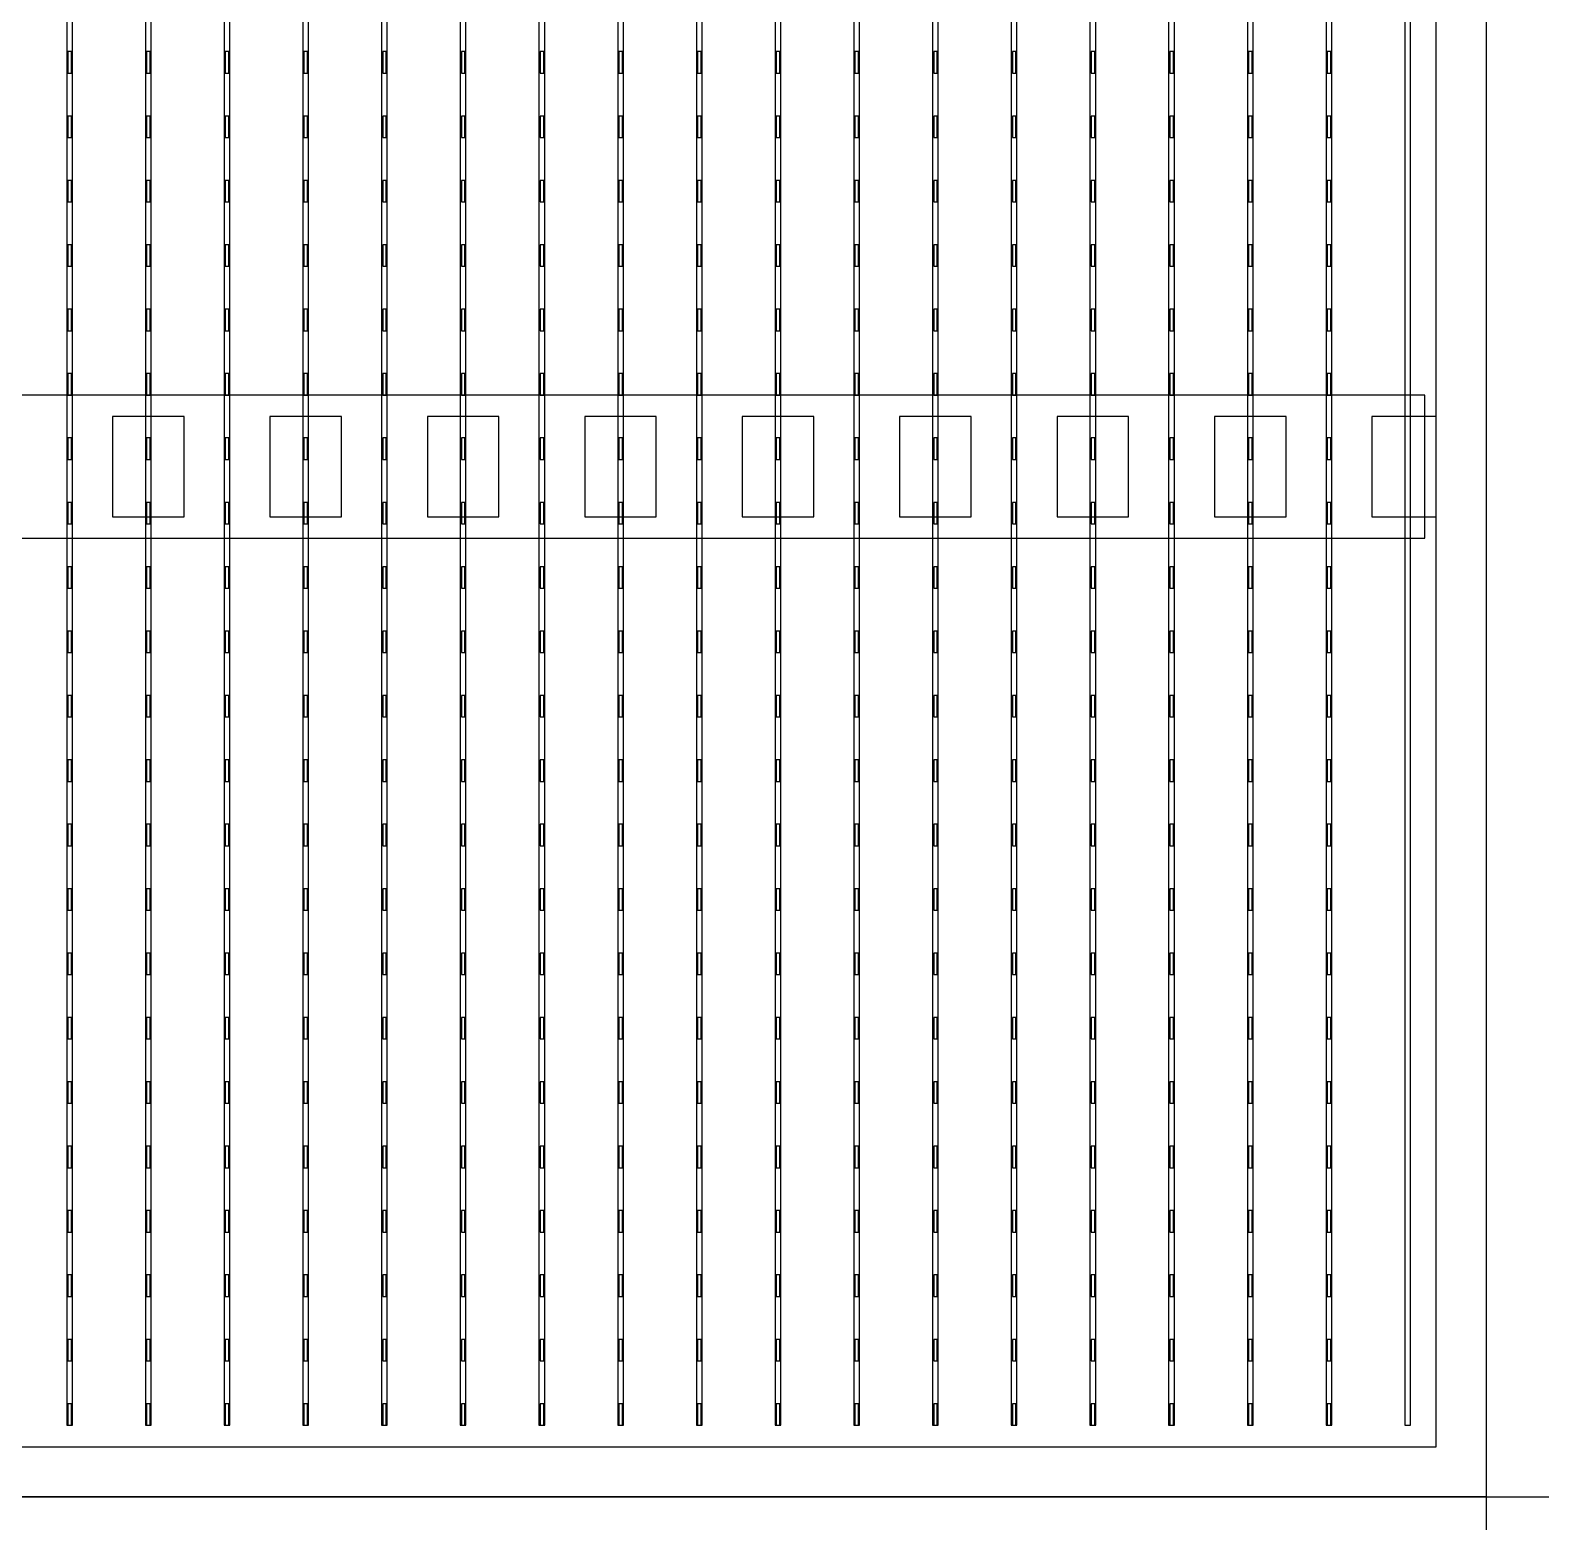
# Model space of a CAD drawing. Header units: millimetres. Extents: x -18 to 142, y -7 to 153.
# Drawn here: x 114.7 to 125.25, y 103.83 to 114.25 of the extents above; entities that cross this region are included whole.
import ezdxf

# ---------------------------------------------------------------- set-up
doc = ezdxf.new("R2010")
doc.units = ezdxf.units.MM
for name, color, linetype in [('BUSBARS', 3, 'Continuous'), ('CELLS', 5, 'Continuous'), ('CONTACT_PADS', 2, 'Continuous'), ('DICING', 4, 'Continuous'), ('FINGERS', 1, 'Continuous'), ('INSULATION', 2, 'Continuous')]:
    doc.layers.add(name, color=color, linetype=linetype)

msp = doc.modelspace()

# ---------------------------------------------------------------- linework, layer by layer
at = {"layer": 'BUSBARS'}
msp.add_lwpolyline([(124.44, 110.7), (124.44, 111.7), (104.4, 111.7), (104.4, 110.7), (124.44, 110.7)], close=True, dxfattribs=at)
at = {"layer": 'CELLS'}
for points in [[(124.87, 104), (124.87, 124.9), (103.97, 124.9), (103.97, 104), (124.87, 104)], [(124.87, 83.1), (124.87, 104), (103.97, 104), (103.97, 83.1), (124.87, 83.1)]]:
    msp.add_lwpolyline(points, close=True, dxfattribs=at)
at = {"layer": 'CONTACT_PADS'}
for points in [[(114.983, 113.95), (114.983, 114.1), (114.958, 114.1), (114.958, 113.95), (114.983, 113.95)], [(115.533, 113.95), (115.533, 114.1), (115.508, 114.1), (115.508, 113.95), (115.533, 113.95)], [(116.083, 113.95), (116.083, 114.1), (116.058, 114.1), (116.058, 113.95), (116.083, 113.95)], [(116.633, 113.95), (116.633, 114.1), (116.608, 114.1), (116.608, 113.95), (116.633, 113.95)], [(117.183, 113.95), (117.183, 114.1), (117.158, 114.1), (117.158, 113.95), (117.183, 113.95)], [(117.733, 113.95), (117.733, 114.1), (117.708, 114.1), (117.708, 113.95), (117.733, 113.95)], [(118.283, 113.95), (118.283, 114.1), (118.258, 114.1), (118.258, 113.95), (118.283, 113.95)], [(118.833, 113.95), (118.833, 114.1), (118.808, 114.1), (118.808, 113.95), (118.833, 113.95)], [(119.383, 113.95), (119.383, 114.1), (119.358, 114.1), (119.358, 113.95), (119.383, 113.95)], [(119.933, 113.95), (119.933, 114.1), (119.908, 114.1), (119.908, 113.95), (119.933, 113.95)], [(120.483, 113.95), (120.483, 114.1), (120.458, 114.1), (120.458, 113.95), (120.483, 113.95)], [(121.033, 113.95), (121.033, 114.1), (121.008, 114.1), (121.008, 113.95), (121.033, 113.95)], [(121.583, 113.95), (121.583, 114.1), (121.558, 114.1), (121.558, 113.95), (121.583, 113.95)], [(122.133, 113.95), (122.133, 114.1), (122.108, 114.1), (122.108, 113.95), (122.133, 113.95)], [(122.683, 113.95), (122.683, 114.1), (122.658, 114.1), (122.658, 113.95), (122.683, 113.95)], [(123.233, 113.95), (123.233, 114.1), (123.208, 114.1), (123.208, 113.95), (123.233, 113.95)], [(123.783, 113.95), (123.783, 114.1), (123.758, 114.1), (123.758, 113.95), (123.783, 113.95)], [(114.983, 113.5), (114.983, 113.65), (114.958, 113.65), (114.958, 113.5), (114.983, 113.5)], [(115.533, 113.5), (115.533, 113.65), (115.508, 113.65), (115.508, 113.5), (115.533, 113.5)], [(116.083, 113.5), (116.083, 113.65), (116.058, 113.65), (116.058, 113.5), (116.083, 113.5)], [(116.633, 113.5), (116.633, 113.65), (116.608, 113.65), (116.608, 113.5), (116.633, 113.5)], [(117.183, 113.5), (117.183, 113.65), (117.158, 113.65), (117.158, 113.5), (117.183, 113.5)], [(117.733, 113.5), (117.733, 113.65), (117.708, 113.65), (117.708, 113.5), (117.733, 113.5)], [(118.283, 113.5), (118.283, 113.65), (118.258, 113.65), (118.258, 113.5), (118.283, 113.5)], [(118.833, 113.5), (118.833, 113.65), (118.808, 113.65), (118.808, 113.5), (118.833, 113.5)], [(119.383, 113.5), (119.383, 113.65), (119.358, 113.65), (119.358, 113.5), (119.383, 113.5)], [(119.933, 113.5), (119.933, 113.65), (119.908, 113.65), (119.908, 113.5), (119.933, 113.5)], [(120.483, 113.5), (120.483, 113.65), (120.458, 113.65), (120.458, 113.5), (120.483, 113.5)], [(121.033, 113.5), (121.033, 113.65), (121.008, 113.65), (121.008, 113.5), (121.033, 113.5)], [(121.583, 113.5), (121.583, 113.65), (121.558, 113.65), (121.558, 113.5), (121.583, 113.5)], [(122.133, 113.5), (122.133, 113.65), (122.108, 113.65), (122.108, 113.5), (122.133, 113.5)], [(122.683, 113.5), (122.683, 113.65), (122.658, 113.65), (122.658, 113.5), (122.683, 113.5)], [(123.233, 113.5), (123.233, 113.65), (123.208, 113.65), (123.208, 113.5), (123.233, 113.5)], [(123.783, 113.5), (123.783, 113.65), (123.758, 113.65), (123.758, 113.5), (123.783, 113.5)], [(114.983, 113.05), (114.983, 113.2), (114.958, 113.2), (114.958, 113.05), (114.983, 113.05)], [(115.533, 113.05), (115.533, 113.2), (115.508, 113.2), (115.508, 113.05), (115.533, 113.05)], [(116.083, 113.05), (116.083, 113.2), (116.058, 113.2), (116.058, 113.05), (116.083, 113.05)], [(116.633, 113.05), (116.633, 113.2), (116.608, 113.2), (116.608, 113.05), (116.633, 113.05)], [(117.183, 113.05), (117.183, 113.2), (117.158, 113.2), (117.158, 113.05), (117.183, 113.05)], [(117.733, 113.05), (117.733, 113.2), (117.708, 113.2), (117.708, 113.05), (117.733, 113.05)], [(118.283, 113.05), (118.283, 113.2), (118.258, 113.2), (118.258, 113.05), (118.283, 113.05)], [(118.833, 113.05), (118.833, 113.2), (118.808, 113.2), (118.808, 113.05), (118.833, 113.05)], [(119.383, 113.05), (119.383, 113.2), (119.358, 113.2), (119.358, 113.05), (119.383, 113.05)], [(119.933, 113.05), (119.933, 113.2), (119.908, 113.2), (119.908, 113.05), (119.933, 113.05)], [(120.483, 113.05), (120.483, 113.2), (120.458, 113.2), (120.458, 113.05), (120.483, 113.05)], [(121.033, 113.05), (121.033, 113.2), (121.008, 113.2), (121.008, 113.05), (121.033, 113.05)], [(121.583, 113.05), (121.583, 113.2), (121.558, 113.2), (121.558, 113.05), (121.583, 113.05)], [(122.133, 113.05), (122.133, 113.2), (122.108, 113.2), (122.108, 113.05), (122.133, 113.05)], [(122.683, 113.05), (122.683, 113.2), (122.658, 113.2), (122.658, 113.05), (122.683, 113.05)], [(123.233, 113.05), (123.233, 113.2), (123.208, 113.2), (123.208, 113.05), (123.233, 113.05)], [(123.783, 113.05), (123.783, 113.2), (123.758, 113.2), (123.758, 113.05), (123.783, 113.05)], [(114.983, 112.6), (114.983, 112.75), (114.958, 112.75), (114.958, 112.6), (114.983, 112.6)], [(115.533, 112.6), (115.533, 112.75), (115.508, 112.75), (115.508, 112.6), (115.533, 112.6)], [(116.083, 112.6), (116.083, 112.75), (116.058, 112.75), (116.058, 112.6), (116.083, 112.6)], [(116.633, 112.6), (116.633, 112.75), (116.608, 112.75), (116.608, 112.6), (116.633, 112.6)], [(117.183, 112.6), (117.183, 112.75), (117.158, 112.75), (117.158, 112.6), (117.183, 112.6)], [(117.733, 112.6), (117.733, 112.75), (117.708, 112.75), (117.708, 112.6), (117.733, 112.6)], [(118.283, 112.6), (118.283, 112.75), (118.258, 112.75), (118.258, 112.6), (118.283, 112.6)], [(118.833, 112.6), (118.833, 112.75), (118.808, 112.75), (118.808, 112.6), (118.833, 112.6)], [(119.383, 112.6), (119.383, 112.75), (119.358, 112.75), (119.358, 112.6), (119.383, 112.6)], [(119.933, 112.6), (119.933, 112.75), (119.908, 112.75), (119.908, 112.6), (119.933, 112.6)], [(120.483, 112.6), (120.483, 112.75), (120.458, 112.75), (120.458, 112.6), (120.483, 112.6)], [(121.033, 112.6), (121.033, 112.75), (121.008, 112.75), (121.008, 112.6), (121.033, 112.6)], [(121.583, 112.6), (121.583, 112.75), (121.558, 112.75), (121.558, 112.6), (121.583, 112.6)], [(122.133, 112.6), (122.133, 112.75), (122.108, 112.75), (122.108, 112.6), (122.133, 112.6)], [(122.683, 112.6), (122.683, 112.75), (122.658, 112.75), (122.658, 112.6), (122.683, 112.6)], [(123.233, 112.6), (123.233, 112.75), (123.208, 112.75), (123.208, 112.6), (123.233, 112.6)], [(123.783, 112.6), (123.783, 112.75), (123.758, 112.75), (123.758, 112.6), (123.783, 112.6)], [(114.983, 112.15), (114.983, 112.3), (114.958, 112.3), (114.958, 112.15), (114.983, 112.15)], [(115.533, 112.15), (115.533, 112.3), (115.508, 112.3), (115.508, 112.15), (115.533, 112.15)], [(116.083, 112.15), (116.083, 112.3), (116.058, 112.3), (116.058, 112.15), (116.083, 112.15)], [(116.633, 112.15), (116.633, 112.3), (116.608, 112.3), (116.608, 112.15), (116.633, 112.15)], [(117.183, 112.15), (117.183, 112.3), (117.158, 112.3), (117.158, 112.15), (117.183, 112.15)], [(117.733, 112.15), (117.733, 112.3), (117.708, 112.3), (117.708, 112.15), (117.733, 112.15)], [(118.283, 112.15), (118.283, 112.3), (118.258, 112.3), (118.258, 112.15), (118.283, 112.15)], [(118.833, 112.15), (118.833, 112.3), (118.808, 112.3), (118.808, 112.15), (118.833, 112.15)], [(119.383, 112.15), (119.383, 112.3), (119.358, 112.3), (119.358, 112.15), (119.383, 112.15)], [(119.933, 112.15), (119.933, 112.3), (119.908, 112.3), (119.908, 112.15), (119.933, 112.15)], [(120.483, 112.15), (120.483, 112.3), (120.458, 112.3), (120.458, 112.15), (120.483, 112.15)], [(121.033, 112.15), (121.033, 112.3), (121.008, 112.3), (121.008, 112.15), (121.033, 112.15)], [(121.583, 112.15), (121.583, 112.3), (121.558, 112.3), (121.558, 112.15), (121.583, 112.15)], [(122.133, 112.15), (122.133, 112.3), (122.108, 112.3), (122.108, 112.15), (122.133, 112.15)], [(122.683, 112.15), (122.683, 112.3), (122.658, 112.3), (122.658, 112.15), (122.683, 112.15)], [(123.233, 112.15), (123.233, 112.3), (123.208, 112.3), (123.208, 112.15), (123.233, 112.15)], [(123.783, 112.15), (123.783, 112.3), (123.758, 112.3), (123.758, 112.15), (123.783, 112.15)], [(114.983, 111.7), (114.983, 111.85), (114.958, 111.85), (114.958, 111.7), (114.983, 111.7)], [(115.533, 111.7), (115.533, 111.85), (115.508, 111.85), (115.508, 111.7), (115.533, 111.7)], [(116.083, 111.7), (116.083, 111.85), (116.058, 111.85), (116.058, 111.7), (116.083, 111.7)], [(116.633, 111.7), (116.633, 111.85), (116.608, 111.85), (116.608, 111.7), (116.633, 111.7)], [(117.183, 111.7), (117.183, 111.85), (117.158, 111.85), (117.158, 111.7), (117.183, 111.7)], [(117.733, 111.7), (117.733, 111.85), (117.708, 111.85), (117.708, 111.7), (117.733, 111.7)], [(118.283, 111.7), (118.283, 111.85), (118.258, 111.85), (118.258, 111.7), (118.283, 111.7)], [(118.833, 111.7), (118.833, 111.85), (118.808, 111.85), (118.808, 111.7), (118.833, 111.7)], [(119.383, 111.7), (119.383, 111.85), (119.358, 111.85), (119.358, 111.7), (119.383, 111.7)], [(119.933, 111.7), (119.933, 111.85), (119.908, 111.85), (119.908, 111.7), (119.933, 111.7)], [(120.483, 111.7), (120.483, 111.85), (120.458, 111.85), (120.458, 111.7), (120.483, 111.7)], [(121.033, 111.7), (121.033, 111.85), (121.008, 111.85), (121.008, 111.7), (121.033, 111.7)], [(121.583, 111.7), (121.583, 111.85), (121.558, 111.85), (121.558, 111.7), (121.583, 111.7)], [(122.133, 111.7), (122.133, 111.85), (122.108, 111.85), (122.108, 111.7), (122.133, 111.7)], [(122.683, 111.7), (122.683, 111.85), (122.658, 111.85), (122.658, 111.7), (122.683, 111.7)], [(123.233, 111.7), (123.233, 111.85), (123.208, 111.85), (123.208, 111.7), (123.233, 111.7)], [(123.783, 111.7), (123.783, 111.85), (123.758, 111.85), (123.758, 111.7), (123.783, 111.7)], [(114.983, 111.25), (114.983, 111.4), (114.958, 111.4), (114.958, 111.25), (114.983, 111.25)], [(115.533, 111.25), (115.533, 111.4), (115.508, 111.4), (115.508, 111.25), (115.533, 111.25)], [(116.083, 111.25), (116.083, 111.4), (116.058, 111.4), (116.058, 111.25), (116.083, 111.25)], [(116.633, 111.25), (116.633, 111.4), (116.608, 111.4), (116.608, 111.25), (116.633, 111.25)], [(117.183, 111.25), (117.183, 111.4), (117.158, 111.4), (117.158, 111.25), (117.183, 111.25)], [(117.733, 111.25), (117.733, 111.4), (117.708, 111.4), (117.708, 111.25), (117.733, 111.25)], [(118.283, 111.25), (118.283, 111.4), (118.258, 111.4), (118.258, 111.25), (118.283, 111.25)], [(118.833, 111.25), (118.833, 111.4), (118.808, 111.4), (118.808, 111.25), (118.833, 111.25)], [(119.383, 111.25), (119.383, 111.4), (119.358, 111.4), (119.358, 111.25), (119.383, 111.25)], [(119.933, 111.25), (119.933, 111.4), (119.908, 111.4), (119.908, 111.25), (119.933, 111.25)], [(120.483, 111.25), (120.483, 111.4), (120.458, 111.4), (120.458, 111.25), (120.483, 111.25)], [(121.033, 111.25), (121.033, 111.4), (121.008, 111.4), (121.008, 111.25), (121.033, 111.25)], [(121.583, 111.25), (121.583, 111.4), (121.558, 111.4), (121.558, 111.25), (121.583, 111.25)], [(122.133, 111.25), (122.133, 111.4), (122.108, 111.4), (122.108, 111.25), (122.133, 111.25)], [(122.683, 111.25), (122.683, 111.4), (122.658, 111.4), (122.658, 111.25), (122.683, 111.25)], [(123.233, 111.25), (123.233, 111.4), (123.208, 111.4), (123.208, 111.25), (123.233, 111.25)], [(123.783, 111.25), (123.783, 111.4), (123.758, 111.4), (123.758, 111.25), (123.783, 111.25)], [(114.983, 110.8), (114.983, 110.95), (114.958, 110.95), (114.958, 110.8), (114.983, 110.8)], [(115.533, 110.8), (115.533, 110.95), (115.508, 110.95), (115.508, 110.8), (115.533, 110.8)], [(116.083, 110.8), (116.083, 110.95), (116.058, 110.95), (116.058, 110.8), (116.083, 110.8)], [(116.633, 110.8), (116.633, 110.95), (116.608, 110.95), (116.608, 110.8), (116.633, 110.8)], [(117.183, 110.8), (117.183, 110.95), (117.158, 110.95), (117.158, 110.8), (117.183, 110.8)], [(117.733, 110.8), (117.733, 110.95), (117.708, 110.95), (117.708, 110.8), (117.733, 110.8)], [(118.283, 110.8), (118.283, 110.95), (118.258, 110.95), (118.258, 110.8), (118.283, 110.8)], [(118.833, 110.8), (118.833, 110.95), (118.808, 110.95), (118.808, 110.8), (118.833, 110.8)], [(119.383, 110.8), (119.383, 110.95), (119.358, 110.95), (119.358, 110.8), (119.383, 110.8)], [(119.933, 110.8), (119.933, 110.95), (119.908, 110.95), (119.908, 110.8), (119.933, 110.8)], [(120.483, 110.8), (120.483, 110.95), (120.458, 110.95), (120.458, 110.8), (120.483, 110.8)], [(121.033, 110.8), (121.033, 110.95), (121.008, 110.95), (121.008, 110.8), (121.033, 110.8)], [(121.583, 110.8), (121.583, 110.95), (121.558, 110.95), (121.558, 110.8), (121.583, 110.8)], [(122.133, 110.8), (122.133, 110.95), (122.108, 110.95), (122.108, 110.8), (122.133, 110.8)], [(122.683, 110.8), (122.683, 110.95), (122.658, 110.95), (122.658, 110.8), (122.683, 110.8)], [(123.233, 110.8), (123.233, 110.95), (123.208, 110.95), (123.208, 110.8), (123.233, 110.8)], [(123.783, 110.8), (123.783, 110.95), (123.758, 110.95), (123.758, 110.8), (123.783, 110.8)], [(114.983, 110.35), (114.983, 110.5), (114.958, 110.5), (114.958, 110.35), (114.983, 110.35)], [(115.533, 110.35), (115.533, 110.5), (115.508, 110.5), (115.508, 110.35), (115.533, 110.35)], [(116.083, 110.35), (116.083, 110.5), (116.058, 110.5), (116.058, 110.35), (116.083, 110.35)], [(116.633, 110.35), (116.633, 110.5), (116.608, 110.5), (116.608, 110.35), (116.633, 110.35)], [(117.183, 110.35), (117.183, 110.5), (117.158, 110.5), (117.158, 110.35), (117.183, 110.35)], [(117.733, 110.35), (117.733, 110.5), (117.708, 110.5), (117.708, 110.35), (117.733, 110.35)], [(118.283, 110.35), (118.283, 110.5), (118.258, 110.5), (118.258, 110.35), (118.283, 110.35)], [(118.833, 110.35), (118.833, 110.5), (118.808, 110.5), (118.808, 110.35), (118.833, 110.35)], [(119.383, 110.35), (119.383, 110.5), (119.358, 110.5), (119.358, 110.35), (119.383, 110.35)], [(119.933, 110.35), (119.933, 110.5), (119.908, 110.5), (119.908, 110.35), (119.933, 110.35)], [(120.483, 110.35), (120.483, 110.5), (120.458, 110.5), (120.458, 110.35), (120.483, 110.35)], [(121.033, 110.35), (121.033, 110.5), (121.008, 110.5), (121.008, 110.35), (121.033, 110.35)], [(121.583, 110.35), (121.583, 110.5), (121.558, 110.5), (121.558, 110.35), (121.583, 110.35)], [(122.133, 110.35), (122.133, 110.5), (122.108, 110.5), (122.108, 110.35), (122.133, 110.35)], [(122.683, 110.35), (122.683, 110.5), (122.658, 110.5), (122.658, 110.35), (122.683, 110.35)], [(123.233, 110.35), (123.233, 110.5), (123.208, 110.5), (123.208, 110.35), (123.233, 110.35)], [(123.783, 110.35), (123.783, 110.5), (123.758, 110.5), (123.758, 110.35), (123.783, 110.35)], [(114.983, 109.9), (114.983, 110.05), (114.958, 110.05), (114.958, 109.9), (114.983, 109.9)], [(115.533, 109.9), (115.533, 110.05), (115.508, 110.05), (115.508, 109.9), (115.533, 109.9)], [(116.083, 109.9), (116.083, 110.05), (116.058, 110.05), (116.058, 109.9), (116.083, 109.9)], [(116.633, 109.9), (116.633, 110.05), (116.608, 110.05), (116.608, 109.9), (116.633, 109.9)], [(117.183, 109.9), (117.183, 110.05), (117.158, 110.05), (117.158, 109.9), (117.183, 109.9)], [(117.733, 109.9), (117.733, 110.05), (117.708, 110.05), (117.708, 109.9), (117.733, 109.9)], [(118.283, 109.9), (118.283, 110.05), (118.258, 110.05), (118.258, 109.9), (118.283, 109.9)], [(118.833, 109.9), (118.833, 110.05), (118.808, 110.05), (118.808, 109.9), (118.833, 109.9)], [(119.383, 109.9), (119.383, 110.05), (119.358, 110.05), (119.358, 109.9), (119.383, 109.9)], [(119.933, 109.9), (119.933, 110.05), (119.908, 110.05), (119.908, 109.9), (119.933, 109.9)], [(120.483, 109.9), (120.483, 110.05), (120.458, 110.05), (120.458, 109.9), (120.483, 109.9)], [(121.033, 109.9), (121.033, 110.05), (121.008, 110.05), (121.008, 109.9), (121.033, 109.9)], [(121.583, 109.9), (121.583, 110.05), (121.558, 110.05), (121.558, 109.9), (121.583, 109.9)], [(122.133, 109.9), (122.133, 110.05), (122.108, 110.05), (122.108, 109.9), (122.133, 109.9)], [(122.683, 109.9), (122.683, 110.05), (122.658, 110.05), (122.658, 109.9), (122.683, 109.9)], [(123.233, 109.9), (123.233, 110.05), (123.208, 110.05), (123.208, 109.9), (123.233, 109.9)], [(123.783, 109.9), (123.783, 110.05), (123.758, 110.05), (123.758, 109.9), (123.783, 109.9)], [(114.983, 109.45), (114.983, 109.6), (114.958, 109.6), (114.958, 109.45), (114.983, 109.45)], [(115.533, 109.45), (115.533, 109.6), (115.508, 109.6), (115.508, 109.45), (115.533, 109.45)], [(116.083, 109.45), (116.083, 109.6), (116.058, 109.6), (116.058, 109.45), (116.083, 109.45)], [(116.633, 109.45), (116.633, 109.6), (116.608, 109.6), (116.608, 109.45), (116.633, 109.45)], [(117.183, 109.45), (117.183, 109.6), (117.158, 109.6), (117.158, 109.45), (117.183, 109.45)], [(117.733, 109.45), (117.733, 109.6), (117.708, 109.6), (117.708, 109.45), (117.733, 109.45)], [(118.283, 109.45), (118.283, 109.6), (118.258, 109.6), (118.258, 109.45), (118.283, 109.45)], [(118.833, 109.45), (118.833, 109.6), (118.808, 109.6), (118.808, 109.45), (118.833, 109.45)], [(119.383, 109.45), (119.383, 109.6), (119.358, 109.6), (119.358, 109.45), (119.383, 109.45)], [(119.933, 109.45), (119.933, 109.6), (119.908, 109.6), (119.908, 109.45), (119.933, 109.45)], [(120.483, 109.45), (120.483, 109.6), (120.458, 109.6), (120.458, 109.45), (120.483, 109.45)], [(121.033, 109.45), (121.033, 109.6), (121.008, 109.6), (121.008, 109.45), (121.033, 109.45)], [(121.583, 109.45), (121.583, 109.6), (121.558, 109.6), (121.558, 109.45), (121.583, 109.45)], [(122.133, 109.45), (122.133, 109.6), (122.108, 109.6), (122.108, 109.45), (122.133, 109.45)], [(122.683, 109.45), (122.683, 109.6), (122.658, 109.6), (122.658, 109.45), (122.683, 109.45)], [(123.233, 109.45), (123.233, 109.6), (123.208, 109.6), (123.208, 109.45), (123.233, 109.45)], [(123.783, 109.45), (123.783, 109.6), (123.758, 109.6), (123.758, 109.45), (123.783, 109.45)], [(114.983, 109), (114.983, 109.15), (114.958, 109.15), (114.958, 109), (114.983, 109)], [(115.533, 109), (115.533, 109.15), (115.508, 109.15), (115.508, 109), (115.533, 109)], [(116.083, 109), (116.083, 109.15), (116.058, 109.15), (116.058, 109), (116.083, 109)], [(116.633, 109), (116.633, 109.15), (116.608, 109.15), (116.608, 109), (116.633, 109)], [(117.183, 109), (117.183, 109.15), (117.158, 109.15), (117.158, 109), (117.183, 109)], [(117.733, 109), (117.733, 109.15), (117.708, 109.15), (117.708, 109), (117.733, 109)], [(118.283, 109), (118.283, 109.15), (118.258, 109.15), (118.258, 109), (118.283, 109)], [(118.833, 109), (118.833, 109.15), (118.808, 109.15), (118.808, 109), (118.833, 109)], [(119.383, 109), (119.383, 109.15), (119.358, 109.15), (119.358, 109), (119.383, 109)], [(119.933, 109), (119.933, 109.15), (119.908, 109.15), (119.908, 109), (119.933, 109)], [(120.483, 109), (120.483, 109.15), (120.458, 109.15), (120.458, 109), (120.483, 109)], [(121.033, 109), (121.033, 109.15), (121.008, 109.15), (121.008, 109), (121.033, 109)], [(121.583, 109), (121.583, 109.15), (121.558, 109.15), (121.558, 109), (121.583, 109)], [(122.133, 109), (122.133, 109.15), (122.108, 109.15), (122.108, 109), (122.133, 109)], [(122.683, 109), (122.683, 109.15), (122.658, 109.15), (122.658, 109), (122.683, 109)], [(123.233, 109), (123.233, 109.15), (123.208, 109.15), (123.208, 109), (123.233, 109)], [(123.783, 109), (123.783, 109.15), (123.758, 109.15), (123.758, 109), (123.783, 109)], [(114.983, 108.55), (114.983, 108.7), (114.958, 108.7), (114.958, 108.55), (114.983, 108.55)], [(115.533, 108.55), (115.533, 108.7), (115.508, 108.7), (115.508, 108.55), (115.533, 108.55)], [(116.083, 108.55), (116.083, 108.7), (116.058, 108.7), (116.058, 108.55), (116.083, 108.55)], [(116.633, 108.55), (116.633, 108.7), (116.608, 108.7), (116.608, 108.55), (116.633, 108.55)], [(117.183, 108.55), (117.183, 108.7), (117.158, 108.7), (117.158, 108.55), (117.183, 108.55)], [(117.733, 108.55), (117.733, 108.7), (117.708, 108.7), (117.708, 108.55), (117.733, 108.55)], [(118.283, 108.55), (118.283, 108.7), (118.258, 108.7), (118.258, 108.55), (118.283, 108.55)], [(118.833, 108.55), (118.833, 108.7), (118.808, 108.7), (118.808, 108.55), (118.833, 108.55)], [(119.383, 108.55), (119.383, 108.7), (119.358, 108.7), (119.358, 108.55), (119.383, 108.55)], [(119.933, 108.55), (119.933, 108.7), (119.908, 108.7), (119.908, 108.55), (119.933, 108.55)], [(120.483, 108.55), (120.483, 108.7), (120.458, 108.7), (120.458, 108.55), (120.483, 108.55)], [(121.033, 108.55), (121.033, 108.7), (121.008, 108.7), (121.008, 108.55), (121.033, 108.55)], [(121.583, 108.55), (121.583, 108.7), (121.558, 108.7), (121.558, 108.55), (121.583, 108.55)], [(122.133, 108.55), (122.133, 108.7), (122.108, 108.7), (122.108, 108.55), (122.133, 108.55)], [(122.683, 108.55), (122.683, 108.7), (122.658, 108.7), (122.658, 108.55), (122.683, 108.55)], [(123.233, 108.55), (123.233, 108.7), (123.208, 108.7), (123.208, 108.55), (123.233, 108.55)], [(123.783, 108.55), (123.783, 108.7), (123.758, 108.7), (123.758, 108.55), (123.783, 108.55)], [(114.983, 108.1), (114.983, 108.25), (114.958, 108.25), (114.958, 108.1), (114.983, 108.1)], [(115.533, 108.1), (115.533, 108.25), (115.508, 108.25), (115.508, 108.1), (115.533, 108.1)], [(116.083, 108.1), (116.083, 108.25), (116.058, 108.25), (116.058, 108.1), (116.083, 108.1)], [(116.633, 108.1), (116.633, 108.25), (116.608, 108.25), (116.608, 108.1), (116.633, 108.1)], [(117.183, 108.1), (117.183, 108.25), (117.158, 108.25), (117.158, 108.1), (117.183, 108.1)], [(117.733, 108.1), (117.733, 108.25), (117.708, 108.25), (117.708, 108.1), (117.733, 108.1)], [(118.283, 108.1), (118.283, 108.25), (118.258, 108.25), (118.258, 108.1), (118.283, 108.1)], [(118.833, 108.1), (118.833, 108.25), (118.808, 108.25), (118.808, 108.1), (118.833, 108.1)], [(119.383, 108.1), (119.383, 108.25), (119.358, 108.25), (119.358, 108.1), (119.383, 108.1)], [(119.933, 108.1), (119.933, 108.25), (119.908, 108.25), (119.908, 108.1), (119.933, 108.1)], [(120.483, 108.1), (120.483, 108.25), (120.458, 108.25), (120.458, 108.1), (120.483, 108.1)], [(121.033, 108.1), (121.033, 108.25), (121.008, 108.25), (121.008, 108.1), (121.033, 108.1)], [(121.583, 108.1), (121.583, 108.25), (121.558, 108.25), (121.558, 108.1), (121.583, 108.1)], [(122.133, 108.1), (122.133, 108.25), (122.108, 108.25), (122.108, 108.1), (122.133, 108.1)], [(122.683, 108.1), (122.683, 108.25), (122.658, 108.25), (122.658, 108.1), (122.683, 108.1)], [(123.233, 108.1), (123.233, 108.25), (123.208, 108.25), (123.208, 108.1), (123.233, 108.1)], [(123.783, 108.1), (123.783, 108.25), (123.758, 108.25), (123.758, 108.1), (123.783, 108.1)], [(114.983, 107.65), (114.983, 107.8), (114.958, 107.8), (114.958, 107.65), (114.983, 107.65)], [(115.533, 107.65), (115.533, 107.8), (115.508, 107.8), (115.508, 107.65), (115.533, 107.65)], [(116.083, 107.65), (116.083, 107.8), (116.058, 107.8), (116.058, 107.65), (116.083, 107.65)], [(116.633, 107.65), (116.633, 107.8), (116.608, 107.8), (116.608, 107.65), (116.633, 107.65)], [(117.183, 107.65), (117.183, 107.8), (117.158, 107.8), (117.158, 107.65), (117.183, 107.65)], [(117.733, 107.65), (117.733, 107.8), (117.708, 107.8), (117.708, 107.65), (117.733, 107.65)], [(118.283, 107.65), (118.283, 107.8), (118.258, 107.8), (118.258, 107.65), (118.283, 107.65)], [(118.833, 107.65), (118.833, 107.8), (118.808, 107.8), (118.808, 107.65), (118.833, 107.65)], [(119.383, 107.65), (119.383, 107.8), (119.358, 107.8), (119.358, 107.65), (119.383, 107.65)], [(119.933, 107.65), (119.933, 107.8), (119.908, 107.8), (119.908, 107.65), (119.933, 107.65)], [(120.483, 107.65), (120.483, 107.8), (120.458, 107.8), (120.458, 107.65), (120.483, 107.65)], [(121.033, 107.65), (121.033, 107.8), (121.008, 107.8), (121.008, 107.65), (121.033, 107.65)], [(121.583, 107.65), (121.583, 107.8), (121.558, 107.8), (121.558, 107.65), (121.583, 107.65)], [(122.133, 107.65), (122.133, 107.8), (122.108, 107.8), (122.108, 107.65), (122.133, 107.65)], [(122.683, 107.65), (122.683, 107.8), (122.658, 107.8), (122.658, 107.65), (122.683, 107.65)], [(123.233, 107.65), (123.233, 107.8), (123.208, 107.8), (123.208, 107.65), (123.233, 107.65)], [(123.783, 107.65), (123.783, 107.8), (123.758, 107.8), (123.758, 107.65), (123.783, 107.65)], [(114.983, 107.2), (114.983, 107.35), (114.958, 107.35), (114.958, 107.2), (114.983, 107.2)], [(115.533, 107.2), (115.533, 107.35), (115.508, 107.35), (115.508, 107.2), (115.533, 107.2)], [(116.083, 107.2), (116.083, 107.35), (116.058, 107.35), (116.058, 107.2), (116.083, 107.2)], [(116.633, 107.2), (116.633, 107.35), (116.608, 107.35), (116.608, 107.2), (116.633, 107.2)], [(117.183, 107.2), (117.183, 107.35), (117.158, 107.35), (117.158, 107.2), (117.183, 107.2)], [(117.733, 107.2), (117.733, 107.35), (117.708, 107.35), (117.708, 107.2), (117.733, 107.2)], [(118.283, 107.2), (118.283, 107.35), (118.258, 107.35), (118.258, 107.2), (118.283, 107.2)], [(118.833, 107.2), (118.833, 107.35), (118.808, 107.35), (118.808, 107.2), (118.833, 107.2)], [(119.383, 107.2), (119.383, 107.35), (119.358, 107.35), (119.358, 107.2), (119.383, 107.2)], [(119.933, 107.2), (119.933, 107.35), (119.908, 107.35), (119.908, 107.2), (119.933, 107.2)], [(120.483, 107.2), (120.483, 107.35), (120.458, 107.35), (120.458, 107.2), (120.483, 107.2)], [(121.033, 107.2), (121.033, 107.35), (121.008, 107.35), (121.008, 107.2), (121.033, 107.2)], [(121.583, 107.2), (121.583, 107.35), (121.558, 107.35), (121.558, 107.2), (121.583, 107.2)], [(122.133, 107.2), (122.133, 107.35), (122.108, 107.35), (122.108, 107.2), (122.133, 107.2)], [(122.683, 107.2), (122.683, 107.35), (122.658, 107.35), (122.658, 107.2), (122.683, 107.2)], [(123.233, 107.2), (123.233, 107.35), (123.208, 107.35), (123.208, 107.2), (123.233, 107.2)], [(123.783, 107.2), (123.783, 107.35), (123.758, 107.35), (123.758, 107.2), (123.783, 107.2)], [(114.983, 106.75), (114.983, 106.9), (114.958, 106.9), (114.958, 106.75), (114.983, 106.75)], [(115.533, 106.75), (115.533, 106.9), (115.508, 106.9), (115.508, 106.75), (115.533, 106.75)], [(116.083, 106.75), (116.083, 106.9), (116.058, 106.9), (116.058, 106.75), (116.083, 106.75)], [(116.633, 106.75), (116.633, 106.9), (116.608, 106.9), (116.608, 106.75), (116.633, 106.75)], [(117.183, 106.75), (117.183, 106.9), (117.158, 106.9), (117.158, 106.75), (117.183, 106.75)], [(117.733, 106.75), (117.733, 106.9), (117.708, 106.9), (117.708, 106.75), (117.733, 106.75)], [(118.283, 106.75), (118.283, 106.9), (118.258, 106.9), (118.258, 106.75), (118.283, 106.75)], [(118.833, 106.75), (118.833, 106.9), (118.808, 106.9), (118.808, 106.75), (118.833, 106.75)], [(119.383, 106.75), (119.383, 106.9), (119.358, 106.9), (119.358, 106.75), (119.383, 106.75)], [(119.933, 106.75), (119.933, 106.9), (119.908, 106.9), (119.908, 106.75), (119.933, 106.75)], [(120.483, 106.75), (120.483, 106.9), (120.458, 106.9), (120.458, 106.75), (120.483, 106.75)], [(121.033, 106.75), (121.033, 106.9), (121.008, 106.9), (121.008, 106.75), (121.033, 106.75)], [(121.583, 106.75), (121.583, 106.9), (121.558, 106.9), (121.558, 106.75), (121.583, 106.75)], [(122.133, 106.75), (122.133, 106.9), (122.108, 106.9), (122.108, 106.75), (122.133, 106.75)], [(122.683, 106.75), (122.683, 106.9), (122.658, 106.9), (122.658, 106.75), (122.683, 106.75)], [(123.233, 106.75), (123.233, 106.9), (123.208, 106.9), (123.208, 106.75), (123.233, 106.75)], [(123.783, 106.75), (123.783, 106.9), (123.758, 106.9), (123.758, 106.75), (123.783, 106.75)], [(114.983, 106.3), (114.983, 106.45), (114.958, 106.45), (114.958, 106.3), (114.983, 106.3)], [(115.533, 106.3), (115.533, 106.45), (115.508, 106.45), (115.508, 106.3), (115.533, 106.3)], [(116.083, 106.3), (116.083, 106.45), (116.058, 106.45), (116.058, 106.3), (116.083, 106.3)], [(116.633, 106.3), (116.633, 106.45), (116.608, 106.45), (116.608, 106.3), (116.633, 106.3)], [(117.183, 106.3), (117.183, 106.45), (117.158, 106.45), (117.158, 106.3), (117.183, 106.3)], [(117.733, 106.3), (117.733, 106.45), (117.708, 106.45), (117.708, 106.3), (117.733, 106.3)], [(118.283, 106.3), (118.283, 106.45), (118.258, 106.45), (118.258, 106.3), (118.283, 106.3)], [(118.833, 106.3), (118.833, 106.45), (118.808, 106.45), (118.808, 106.3), (118.833, 106.3)], [(119.383, 106.3), (119.383, 106.45), (119.358, 106.45), (119.358, 106.3), (119.383, 106.3)], [(119.933, 106.3), (119.933, 106.45), (119.908, 106.45), (119.908, 106.3), (119.933, 106.3)], [(120.483, 106.3), (120.483, 106.45), (120.458, 106.45), (120.458, 106.3), (120.483, 106.3)], [(121.033, 106.3), (121.033, 106.45), (121.008, 106.45), (121.008, 106.3), (121.033, 106.3)], [(121.583, 106.3), (121.583, 106.45), (121.558, 106.45), (121.558, 106.3), (121.583, 106.3)], [(122.133, 106.3), (122.133, 106.45), (122.108, 106.45), (122.108, 106.3), (122.133, 106.3)], [(122.683, 106.3), (122.683, 106.45), (122.658, 106.45), (122.658, 106.3), (122.683, 106.3)], [(123.233, 106.3), (123.233, 106.45), (123.208, 106.45), (123.208, 106.3), (123.233, 106.3)], [(123.783, 106.3), (123.783, 106.45), (123.758, 106.45), (123.758, 106.3), (123.783, 106.3)], [(114.983, 105.85), (114.983, 106), (114.958, 106), (114.958, 105.85), (114.983, 105.85)], [(115.533, 105.85), (115.533, 106), (115.508, 106), (115.508, 105.85), (115.533, 105.85)], [(116.083, 105.85), (116.083, 106), (116.058, 106), (116.058, 105.85), (116.083, 105.85)], [(116.633, 105.85), (116.633, 106), (116.608, 106), (116.608, 105.85), (116.633, 105.85)], [(117.183, 105.85), (117.183, 106), (117.158, 106), (117.158, 105.85), (117.183, 105.85)], [(117.733, 105.85), (117.733, 106), (117.708, 106), (117.708, 105.85), (117.733, 105.85)], [(118.283, 105.85), (118.283, 106), (118.258, 106), (118.258, 105.85), (118.283, 105.85)], [(118.833, 105.85), (118.833, 106), (118.808, 106), (118.808, 105.85), (118.833, 105.85)], [(119.383, 105.85), (119.383, 106), (119.358, 106), (119.358, 105.85), (119.383, 105.85)], [(119.933, 105.85), (119.933, 106), (119.908, 106), (119.908, 105.85), (119.933, 105.85)], [(120.483, 105.85), (120.483, 106), (120.458, 106), (120.458, 105.85), (120.483, 105.85)], [(121.033, 105.85), (121.033, 106), (121.008, 106), (121.008, 105.85), (121.033, 105.85)], [(121.583, 105.85), (121.583, 106), (121.558, 106), (121.558, 105.85), (121.583, 105.85)], [(122.133, 105.85), (122.133, 106), (122.108, 106), (122.108, 105.85), (122.133, 105.85)], [(122.683, 105.85), (122.683, 106), (122.658, 106), (122.658, 105.85), (122.683, 105.85)], [(123.233, 105.85), (123.233, 106), (123.208, 106), (123.208, 105.85), (123.233, 105.85)], [(123.783, 105.85), (123.783, 106), (123.758, 106), (123.758, 105.85), (123.783, 105.85)], [(114.983, 105.4), (114.983, 105.55), (114.958, 105.55), (114.958, 105.4), (114.983, 105.4)], [(115.533, 105.4), (115.533, 105.55), (115.508, 105.55), (115.508, 105.4), (115.533, 105.4)], [(116.083, 105.4), (116.083, 105.55), (116.058, 105.55), (116.058, 105.4), (116.083, 105.4)], [(116.633, 105.4), (116.633, 105.55), (116.608, 105.55), (116.608, 105.4), (116.633, 105.4)], [(117.183, 105.4), (117.183, 105.55), (117.158, 105.55), (117.158, 105.4), (117.183, 105.4)], [(117.733, 105.4), (117.733, 105.55), (117.708, 105.55), (117.708, 105.4), (117.733, 105.4)], [(118.283, 105.4), (118.283, 105.55), (118.258, 105.55), (118.258, 105.4), (118.283, 105.4)], [(118.833, 105.4), (118.833, 105.55), (118.808, 105.55), (118.808, 105.4), (118.833, 105.4)], [(119.383, 105.4), (119.383, 105.55), (119.358, 105.55), (119.358, 105.4), (119.383, 105.4)], [(119.933, 105.4), (119.933, 105.55), (119.908, 105.55), (119.908, 105.4), (119.933, 105.4)], [(120.483, 105.4), (120.483, 105.55), (120.458, 105.55), (120.458, 105.4), (120.483, 105.4)], [(121.033, 105.4), (121.033, 105.55), (121.008, 105.55), (121.008, 105.4), (121.033, 105.4)], [(121.583, 105.4), (121.583, 105.55), (121.558, 105.55), (121.558, 105.4), (121.583, 105.4)], [(122.133, 105.4), (122.133, 105.55), (122.108, 105.55), (122.108, 105.4), (122.133, 105.4)], [(122.683, 105.4), (122.683, 105.55), (122.658, 105.55), (122.658, 105.4), (122.683, 105.4)], [(123.233, 105.4), (123.233, 105.55), (123.208, 105.55), (123.208, 105.4), (123.233, 105.4)], [(123.783, 105.4), (123.783, 105.55), (123.758, 105.55), (123.758, 105.4), (123.783, 105.4)], [(114.983, 104.95), (114.983, 105.1), (114.958, 105.1), (114.958, 104.95), (114.983, 104.95)], [(115.533, 104.95), (115.533, 105.1), (115.508, 105.1), (115.508, 104.95), (115.533, 104.95)], [(116.083, 104.95), (116.083, 105.1), (116.058, 105.1), (116.058, 104.95), (116.083, 104.95)], [(116.633, 104.95), (116.633, 105.1), (116.608, 105.1), (116.608, 104.95), (116.633, 104.95)], [(117.183, 104.95), (117.183, 105.1), (117.158, 105.1), (117.158, 104.95), (117.183, 104.95)], [(117.733, 104.95), (117.733, 105.1), (117.708, 105.1), (117.708, 104.95), (117.733, 104.95)], [(118.283, 104.95), (118.283, 105.1), (118.258, 105.1), (118.258, 104.95), (118.283, 104.95)], [(118.833, 104.95), (118.833, 105.1), (118.808, 105.1), (118.808, 104.95), (118.833, 104.95)], [(119.383, 104.95), (119.383, 105.1), (119.358, 105.1), (119.358, 104.95), (119.383, 104.95)], [(119.933, 104.95), (119.933, 105.1), (119.908, 105.1), (119.908, 104.95), (119.933, 104.95)], [(120.483, 104.95), (120.483, 105.1), (120.458, 105.1), (120.458, 104.95), (120.483, 104.95)], [(121.033, 104.95), (121.033, 105.1), (121.008, 105.1), (121.008, 104.95), (121.033, 104.95)], [(121.583, 104.95), (121.583, 105.1), (121.558, 105.1), (121.558, 104.95), (121.583, 104.95)], [(122.133, 104.95), (122.133, 105.1), (122.108, 105.1), (122.108, 104.95), (122.133, 104.95)], [(122.683, 104.95), (122.683, 105.1), (122.658, 105.1), (122.658, 104.95), (122.683, 104.95)], [(123.233, 104.95), (123.233, 105.1), (123.208, 105.1), (123.208, 104.95), (123.233, 104.95)], [(123.783, 104.95), (123.783, 105.1), (123.758, 105.1), (123.758, 104.95), (123.783, 104.95)], [(114.983, 104.5), (114.983, 104.65), (114.958, 104.65), (114.958, 104.5), (114.983, 104.5)], [(115.533, 104.5), (115.533, 104.65), (115.508, 104.65), (115.508, 104.5), (115.533, 104.5)], [(116.083, 104.5), (116.083, 104.65), (116.058, 104.65), (116.058, 104.5), (116.083, 104.5)], [(116.633, 104.5), (116.633, 104.65), (116.608, 104.65), (116.608, 104.5), (116.633, 104.5)], [(117.183, 104.5), (117.183, 104.65), (117.158, 104.65), (117.158, 104.5), (117.183, 104.5)], [(117.733, 104.5), (117.733, 104.65), (117.708, 104.65), (117.708, 104.5), (117.733, 104.5)], [(118.283, 104.5), (118.283, 104.65), (118.258, 104.65), (118.258, 104.5), (118.283, 104.5)], [(118.833, 104.5), (118.833, 104.65), (118.808, 104.65), (118.808, 104.5), (118.833, 104.5)], [(119.383, 104.5), (119.383, 104.65), (119.358, 104.65), (119.358, 104.5), (119.383, 104.5)], [(119.933, 104.5), (119.933, 104.65), (119.908, 104.65), (119.908, 104.5), (119.933, 104.5)], [(120.483, 104.5), (120.483, 104.65), (120.458, 104.65), (120.458, 104.5), (120.483, 104.5)], [(121.033, 104.5), (121.033, 104.65), (121.008, 104.65), (121.008, 104.5), (121.033, 104.5)], [(121.583, 104.5), (121.583, 104.65), (121.558, 104.65), (121.558, 104.5), (121.583, 104.5)], [(122.133, 104.5), (122.133, 104.65), (122.108, 104.65), (122.108, 104.5), (122.133, 104.5)], [(122.683, 104.5), (122.683, 104.65), (122.658, 104.65), (122.658, 104.5), (122.683, 104.5)], [(123.233, 104.5), (123.233, 104.65), (123.208, 104.65), (123.208, 104.5), (123.233, 104.5)], [(123.783, 104.5), (123.783, 104.65), (123.758, 104.65), (123.758, 104.5), (123.783, 104.5)]]:
    msp.add_lwpolyline(points, close=True, dxfattribs=at)
at = {"layer": 'DICING'}
for p, q in [((124.87, -7.35), (124.87, 152.65)), ((124.87, -7.35), (124.87, 152.65)), ((124.87, -7.35), (124.87, 152.65)), ((124.87, -7.35), (124.87, 152.65)), ((124.87, -7.35), (124.87, 152.65)), ((124.87, -7.35), (124.87, 152.65)), ((124.87, -7.35), (124.87, 131.75)), ((124.87, -7.35), (124.87, 131.75)), ((124.87, -7.35), (124.87, 131.75)), ((124.87, -7.35), (124.87, 131.75)), ((124.87, -7.35), (124.87, 131.75)), ((124.87, -7.35), (124.87, 131.75)), ((124.87, -7.35), (124.87, 110.85)), ((124.87, -7.35), (124.87, 110.85)), ((124.87, -7.35), (124.87, 110.85)), ((124.87, -7.35), (124.87, 110.85)), ((124.87, -7.35), (124.87, 110.85)), ((124.87, -7.35), (124.87, 110.85)), ((-17.83, 104), (142.17, 104)), ((-17.83, 104), (142.17, 104)), ((-17.83, 104), (142.17, 104)), ((-17.83, 104), (142.17, 104)), ((-17.83, 104), (142.17, 104)), ((-17.83, 104), (142.17, 104)), ((-17.83, 104), (142.17, 104)), ((-17.83, 104), (142.17, 104)), ((-17.83, 104), (142.17, 104)), ((-17.83, 104), (142.17, 104)), ((-17.83, 104), (142.17, 104)), ((-17.83, 104), (142.17, 104)), ((-17.83, 104), (142.17, 104)), ((-17.83, 104), (142.17, 104)), ((-17.83, 104), (142.17, 104)), ((-17.83, 104), (142.17, 104)), ((-17.83, 104), (142.17, 104)), ((-17.83, 104), (142.17, 104))]:
    msp.add_line(p, q, dxfattribs=at)
at = {"layer": 'FINGERS'}
for points in [[(114.99, 104.5), (114.99, 124.4), (114.95, 124.4), (114.95, 104.5), (114.99, 104.5)], [(115.54, 104.5), (115.54, 124.4), (115.5, 124.4), (115.5, 104.5), (115.54, 104.5)], [(116.09, 104.5), (116.09, 124.4), (116.05, 124.4), (116.05, 104.5), (116.09, 104.5)], [(116.64, 104.5), (116.64, 124.4), (116.6, 124.4), (116.6, 104.5), (116.64, 104.5)], [(117.19, 104.5), (117.19, 124.4), (117.15, 124.4), (117.15, 104.5), (117.19, 104.5)], [(117.74, 104.5), (117.74, 124.4), (117.7, 124.4), (117.7, 104.5), (117.74, 104.5)], [(118.29, 104.5), (118.29, 124.4), (118.25, 124.4), (118.25, 104.5), (118.29, 104.5)], [(118.84, 104.5), (118.84, 124.4), (118.8, 124.4), (118.8, 104.5), (118.84, 104.5)], [(119.39, 104.5), (119.39, 124.4), (119.35, 124.4), (119.35, 104.5), (119.39, 104.5)], [(119.94, 104.5), (119.94, 124.4), (119.9, 124.4), (119.9, 104.5), (119.94, 104.5)], [(120.49, 104.5), (120.49, 124.4), (120.45, 124.4), (120.45, 104.5), (120.49, 104.5)], [(121.04, 104.5), (121.04, 124.4), (121, 124.4), (121, 104.5), (121.04, 104.5)], [(121.59, 104.5), (121.59, 124.4), (121.55, 124.4), (121.55, 104.5), (121.59, 104.5)], [(122.14, 104.5), (122.14, 124.4), (122.1, 124.4), (122.1, 104.5), (122.14, 104.5)], [(122.69, 104.5), (122.69, 124.4), (122.65, 124.4), (122.65, 104.5), (122.69, 104.5)], [(123.24, 104.5), (123.24, 124.4), (123.2, 124.4), (123.2, 104.5), (123.24, 104.5)], [(123.79, 104.5), (123.79, 124.4), (123.75, 124.4), (123.75, 104.5), (123.79, 104.5)], [(124.34, 104.5), (124.34, 124.4), (124.3, 124.4), (124.3, 104.5), (124.34, 104.5)]]:
    msp.add_lwpolyline(points, close=True, dxfattribs=at)
at = {"layer": 'INSULATION'}
for points in [[(124.52, 104.35), (124.52, 124.55), (104.32, 124.55), (104.32, 104.35), (124.52, 104.35)], [(115.77, 110.85), (115.77, 111.55), (115.27, 111.55), (115.27, 110.85), (115.77, 110.85)], [(116.87, 110.85), (116.87, 111.55), (116.37, 111.55), (116.37, 110.85), (116.87, 110.85)], [(117.97, 110.85), (117.97, 111.55), (117.47, 111.55), (117.47, 110.85), (117.97, 110.85)], [(119.07, 110.85), (119.07, 111.55), (118.57, 111.55), (118.57, 110.85), (119.07, 110.85)], [(120.17, 110.85), (120.17, 111.55), (119.67, 111.55), (119.67, 110.85), (120.17, 110.85)], [(121.27, 110.85), (121.27, 111.55), (120.77, 111.55), (120.77, 110.85), (121.27, 110.85)], [(122.37, 110.85), (122.37, 111.55), (121.87, 111.55), (121.87, 110.85), (122.37, 110.85)], [(123.47, 110.85), (123.47, 111.55), (122.97, 111.55), (122.97, 110.85), (123.47, 110.85)], [(124.52, 110.85), (124.52, 111.55), (124.07, 111.55), (124.07, 110.85), (124.52, 110.85)]]:
    msp.add_lwpolyline(points, close=True, dxfattribs=at)

doc.saveas('drawing.dxf')
